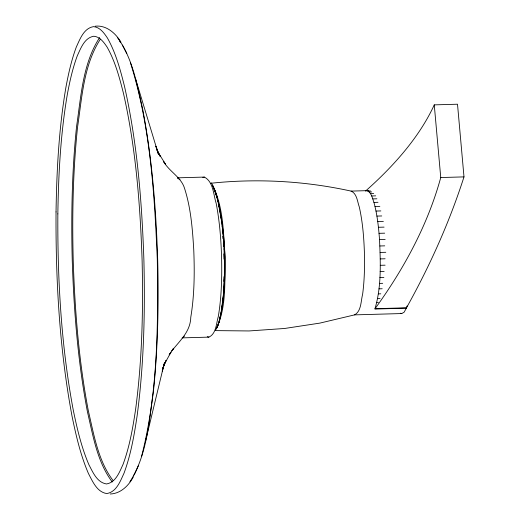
<?xml version="1.0" encoding="UTF-8"?>
<svg xmlns="http://www.w3.org/2000/svg" width="520" height="520" viewBox="0 0 520 520"><rect width="100%" height="100%" fill="white"/><g stroke="black" fill="none" stroke-linecap="round" stroke-linejoin="round"><path stroke-width="0.78" d="M224.425 272.578L224.445 264.563M407.089 305.942L406.341 308.159L374.881 309.043C381.615 286.631 380.51 262.704 379.529 239.583C378.593 227.091 377.254 214.539 373.951 202.423C372.326 198.367 371.566 192.179 366.808 190.658L365.606 191.009M224.003 276.659L223.847 281.418M224.263 280.215L224.432 272.168M224.315 280.014L224.484 272.305M224.269 279.611L223.47 294.639M223.938 287.593L224.322 279.812M223.347 290.57L223.444 289.081M223.496 293.663L221.292 311.571M222.853 301.275L223.542 293.995M222.092 307.424L222.931 300.514M222.17 306.995L222.917 300.898M221.208 313.021L222.19 306.56M221.156 312.267L219.219 320.632M145.678 440.557L164.171 363.721L162.247 371.144L164.678 362.928L162.981 367.952L166.133 360.301L164.209 364.5L170.983 352.151L169.195 354.835L173.615 348.25L171.893 350.831C180.031 340.379 190.431 331.702 190.781 317.258C194.493 294.86 194.656 272.025 193.733 249.386C192.478 228.917 190.879 208.15 184.594 188.506C181.266 177.144 169.442 171.743 163.716 161.779L165.659 164.43L158.197 152.51L160.355 156.669L156.494 148.531L158.756 154.245L155.87 146.211L158.21 153.602L135.401 78.332M141.609 456.228C158.06 392.1 158.191 325.111 157.294 259.324C154.472 193.303 150.43 126.184 130.448 62.777M219.745 319.124L220.805 315.016M220.324 316.959L217.861 325.917M219.076 322.315C228.202 280.911 226.564 236.997 216.73 195.858M463.996 176.891C449.41 222.365 429.715 266.117 406.49 307.814L375.031 308.698A2000.096 726.661 -5.9 0 0 440.752 177.541L434.265 104.871L457.509 104.215L463.996 176.891L440.752 177.541M218.985 321.906L217.074 326.833M134.583 474.071L138.47 465.575M216.684 328.146L217.971 325.332M406.341 308.159L404.151 312.175L401.778 313.547L354.588 314.873L319.858 323.108L284.589 328.478L249.008 330.954L215.716 330.616M99.619 37.563C82.686 63.745 81.075 96.427 76.57 126.458C71.975 170.82 71.091 215.488 72.234 260.046C73.879 310.934 77.916 361.887 87.471 411.957C93.093 435.91 97.149 461.779 112.229 481.956M100.406 39.117C83.597 65.111 81.991 97.559 77.519 127.38C72.956 171.425 72.085 215.781 73.216 260.026C74.848 310.557 78.858 361.147 88.348 410.859C93.925 434.642 97.955 460.337 112.924 480.363M216.606 328.224L217.497 326.885M215.534 330.298C226.98 307.911 224.471 281.275 225.024 256.854C223.399 232.401 223.496 206.317 212.03 184.028M133.354 475.911L134.173 474.682M129.909 481.806C146.959 455.306 148.909 422.351 153.368 391.95C157.937 347.906 158.808 303.55 157.677 259.305C156.046 208.774 152.035 158.184 142.545 108.472C136.903 84.123 132.529 57.941 117.306 37.414M133.269 477.061C128.609 485.726 120.588 493.656 110.201 494M182.891 337.447L184.405 336.128M202.774 177.528L204.328 177.08C213.434 181.656 213.395 194.786 216.209 203.463C219.577 221.097 221 239.044 221.578 256.971C222.02 276.842 221.605 296.849 218.309 316.485C216.236 323.317 216.327 333.84 208.864 337.129L182.15 337.876M354.588 314.873C361.452 311.181 360.822 301.015 362.615 294.327C364.449 280.599 364.754 266.714 364.416 252.889C363.89 237.478 362.681 222.008 359.281 206.934C357.37 201.636 356.974 193.525 351.078 191.1C305.123 180.993 257.543 178.282 210.743 183.268M95.212 26.195C106.269 24.921 115.635 33.221 120.933 42.133M177.606 177.827L204.328 177.08M351.078 191.1L368.42 190.613M368.03 190.989L370.448 190.918M369.252 191.99L371.676 191.925M370.474 193.661L373.698 193.57M371.67 195.969L375.707 195.858M372.834 198.9L376.87 198.79M373.951 202.423L377.988 202.306M375.011 206.492L379.853 206.356M375.999 211.061L380.841 210.925M376.903 216.093L381.745 215.956M377.722 221.52L383.363 221.358M378.437 227.286L384.079 227.123M379.041 233.331L384.69 233.168M379.529 239.583L385.177 239.421M379.906 245.98L384.741 245.843M380.153 252.447L385.794 252.291M380.269 258.914L385.112 258.778M380.263 265.317L385.099 265.181M380.126 271.577L384.156 271.466M379.86 277.628L383.897 277.511M379.476 283.406L382.7 283.315M378.969 288.841L382.194 288.75M378.346 293.885L380.77 293.813M377.624 298.474L380.042 298.402M376.792 302.556L378.411 302.51M177.32 177.996L179.959 179.576M400.562 313.222L401.778 313.547M207.285 336.7L208.864 337.129M119.743 41.392L120.634 42.608M212.44 185.497L213.525 186.986M211.386 182.982L211.731 183.489M212.485 185.172L215.371 191.568L216.853 196.372M213.005 186.472L215.501 192.114M213.467 187.772L217.51 198.79M122.408 45.039L126.776 53.462M215.67 193.343L216.216 194.708M215.605 193.239L216.938 197.418M217.113 198.107L218.01 201.565M218.023 200.824L219.375 207.253M218.192 202.254L221.41 220.116M219.225 206.401L220.461 213.278M220.331 212.537L221.436 219.791M221.325 219.154L222.261 226.967M222.196 226.187L222.983 234.15M222.3 230.789L222.456 232.349M222.937 233.558L223.567 241.586M222.814 236.301L223.008 238.719M223.535 241.189L224.003 249.184M223.347 243.431L223.516 246.402M223.99 248.989L224.289 256.88M223.86 253.87L224.016 259.129M224.302 256.874L224.439 264.771M434.265 104.871A2000.421 478.023 -4.3 0 1 365.781 190.847M56.036 211.919C55.64 280.404 59.456 349.193 72.118 416.598C76.115 435.935 80.62 455.325 88.445 473.531C92.606 481.371 96.876 492.063 106.795 493.565C116.571 491.926 120.315 481.104 124.001 473.232C130.812 454.818 134.192 435.39 137.085 416.039C144.001 364.267 145.158 311.889 143.884 259.721C141.888 201.578 137.319 143.208 124.495 86.34C120.315 69.745 115.869 52.936 107.38 37.934C104.02 32.968 100.048 27.255 93.548 26.624C83.772 28.262 80.022 39.085 76.343 46.962C71.526 59.865 68.543 73.333 66.001 86.84C58.91 128.135 56.7 170.086 56.036 211.919M57.85 213.902C57.473 279.565 61.133 345.527 73.275 410.156C77.103 428.707 81.425 447.298 88.927 464.757C92.917 472.271 97.013 482.521 106.522 483.964C115.895 482.391 119.49 472.017 123.019 464.464C129.552 446.81 132.795 428.181 135.571 409.63C142.201 359.976 143.305 309.757 142.084 259.74C140.173 203.989 135.792 148.012 123.494 93.49C119.483 77.578 115.226 61.451 107.081 47.073C103.857 42.309 100.055 36.829 93.821 36.224C84.448 37.797 80.853 48.178 77.324 55.725C72.703 68.1 69.843 81.016 67.405 93.971C60.606 133.562 58.487 173.784 57.85 213.902"/></g></svg>
